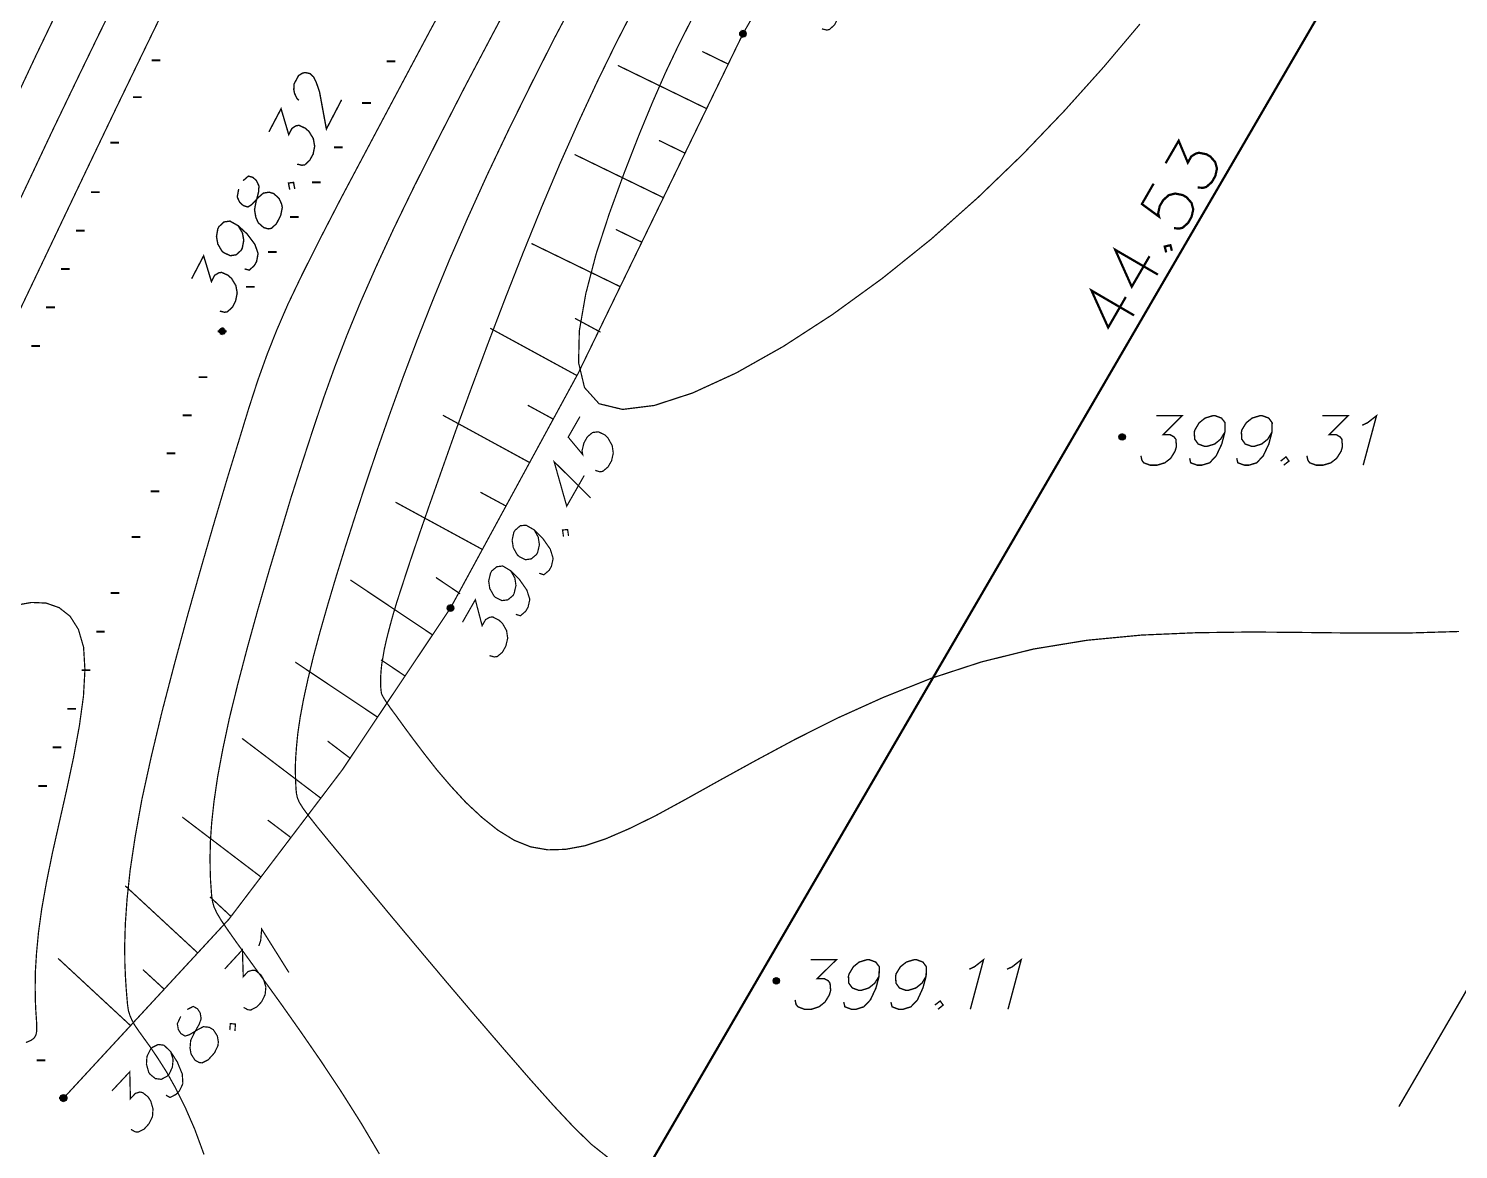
# Model space of a CAD drawing. Extents: x 489 to 720, y 1028 to 1176.
# Drawn here: x 601.07 to 612.65, y 1138.61 to 1147.68 of the extents above; entities that cross this region are included whole.
import ezdxf

# ---------------------------------------------------------------- set-up
doc = ezdxf.new("R2010")
doc.units = 0
doc.header["$MEASUREMENT"] = 0
for name, color, linetype in [('1501-TOPO', 7, 'Continuous'), ('1501-UP', 7, 'Continuous'), ('1506', 7, 'Continuous'), ('1507', 7, 'Continuous'), ('1510-UP', 7, 'Continuous'), ('1511-DOWN', 7, 'Continuous'), ('KAV-BINIAN', 7, 'Continuous'), ('M1602', 7, 'Continuous')]:
    doc.layers.add(name, color=color, linetype=linetype)

msp = doc.modelspace()

# ---------------------------------------------------------------- hatches: boundary and pattern name
at = {"layer": '1501-TOPO', "linetype": 'Continuous', "ltscale": 0.045455}
for points in [[(602.615, 1145.238), (602.662, 1145.215), (602.612, 1145.228)], [(602.662, 1145.215), (602.612, 1145.228), (602.657, 1145.206)], [(602.612, 1145.228), (602.657, 1145.206), (602.613, 1145.218)], [(602.657, 1145.206), (602.613, 1145.218), (602.647, 1145.202)], [(602.613, 1145.218), (602.647, 1145.202), (602.619, 1145.209)], [(602.621, 1145.246), (602.665, 1145.224), (602.615, 1145.238)], [(602.665, 1145.224), (602.615, 1145.238), (602.662, 1145.215)], [(602.63, 1145.252), (602.663, 1145.235), (602.621, 1145.246)], [(602.663, 1145.235), (602.621, 1145.246), (602.665, 1145.224)], [(602.641, 1145.253), (602.658, 1145.244), (602.63, 1145.252)], [(602.658, 1145.244), (602.63, 1145.252), (602.663, 1145.235)], [(602.65, 1145.251), (602.641, 1145.253), (602.658, 1145.244)], [(602.647, 1145.202), (602.619, 1145.209), (602.637, 1145.201)], [(602.619, 1145.209), (602.637, 1145.201), (602.627, 1145.203)], [(609.901, 1144.381), (609.901, 1144.362), (609.899, 1144.371)], [(609.907, 1144.39), (609.907, 1144.353), (609.901, 1144.381)], [(609.907, 1144.353), (609.901, 1144.381), (609.901, 1144.362)], [(609.915, 1144.396), (609.915, 1144.347), (609.907, 1144.39)], [(609.915, 1144.347), (609.907, 1144.39), (609.907, 1144.353)], [(609.925, 1144.398), (609.925, 1144.345), (609.915, 1144.396)], [(609.925, 1144.345), (609.915, 1144.396), (609.915, 1144.347)], [(609.935, 1144.396), (609.935, 1144.347), (609.925, 1144.398)], [(609.935, 1144.347), (609.925, 1144.398), (609.925, 1144.345)], [(609.943, 1144.39), (609.943, 1144.353), (609.935, 1144.396)], [(609.943, 1144.353), (609.935, 1144.396), (609.935, 1144.347)], [(609.95, 1144.381), (609.95, 1144.362), (609.943, 1144.39)], [(609.95, 1144.362), (609.943, 1144.39), (609.943, 1144.353)], [(609.951, 1144.371), (609.95, 1144.381), (609.95, 1144.362)], [(607.101, 1139.98), (607.101, 1139.96), (607.099, 1139.97)], [(607.107, 1139.988), (607.107, 1139.951), (607.101, 1139.98)], [(607.107, 1139.951), (607.101, 1139.98), (607.101, 1139.96)], [(607.115, 1139.994), (607.115, 1139.945), (607.107, 1139.988)], [(607.115, 1139.945), (607.107, 1139.988), (607.107, 1139.951)], [(607.125, 1139.996), (607.125, 1139.943), (607.115, 1139.994)], [(607.125, 1139.943), (607.115, 1139.994), (607.115, 1139.945)], [(607.135, 1139.994), (607.135, 1139.945), (607.125, 1139.996)], [(607.135, 1139.945), (607.125, 1139.996), (607.125, 1139.943)], [(607.143, 1139.988), (607.143, 1139.951), (607.135, 1139.994)], [(607.143, 1139.951), (607.135, 1139.994), (607.135, 1139.945)], [(607.149, 1139.98), (607.149, 1139.96), (607.143, 1139.988)], [(607.149, 1139.96), (607.143, 1139.988), (607.143, 1139.951)], [(607.151, 1139.97), (607.149, 1139.98), (607.149, 1139.96)], [(601.329, 1139.034), (601.329, 1139.013), (601.327, 1139.023)], [(601.335, 1139.041), (601.335, 1139.005), (601.329, 1139.034)], [(601.335, 1139.005), (601.329, 1139.034), (601.329, 1139.013)], [(601.343, 1139.048), (601.343, 1138.999), (601.335, 1139.041)], [(601.343, 1138.999), (601.335, 1139.041), (601.335, 1139.005)], [(601.353, 1139.049), (601.353, 1138.997), (601.343, 1139.048)], [(601.353, 1138.997), (601.343, 1139.048), (601.343, 1138.999)], [(601.363, 1139.048), (601.363, 1138.999), (601.353, 1139.049)], [(601.363, 1138.999), (601.353, 1139.049), (601.353, 1138.997)], [(601.371, 1139.041), (601.371, 1139.005), (601.363, 1139.048)], [(601.371, 1139.005), (601.363, 1139.048), (601.363, 1138.999)], [(601.377, 1139.034), (601.377, 1139.013), (601.371, 1139.041)], [(601.377, 1139.013), (601.371, 1139.041), (601.371, 1139.005)], [(601.379, 1139.023), (601.377, 1139.034), (601.377, 1139.013)]]:
    msp.add_hatch(color=7, dxfattribs=at).paths.add_polyline_path(points, flags=0)
at = {"layer": '1501-UP', "linetype": 'Continuous', "ltscale": 0.045455}
for points in [[(606.829, 1147.636), (606.878, 1147.621), (606.832, 1147.646)], [(606.832, 1147.646), (606.882, 1147.631), (606.838, 1147.654)], [(606.878, 1147.621), (606.832, 1147.646), (606.882, 1147.631)], [(606.838, 1147.654), (606.88, 1147.641), (606.847, 1147.659)], [(606.882, 1147.631), (606.838, 1147.654), (606.88, 1147.641)], [(606.847, 1147.659), (606.876, 1147.651), (606.858, 1147.66)], [(606.88, 1147.641), (606.847, 1147.659), (606.876, 1147.651)], [(606.876, 1147.651), (606.858, 1147.66), (606.868, 1147.656)], [(606.83, 1147.626), (606.872, 1147.613), (606.829, 1147.636)], [(606.872, 1147.613), (606.829, 1147.636), (606.878, 1147.621)], [(606.835, 1147.616), (606.863, 1147.609), (606.83, 1147.626)], [(606.863, 1147.609), (606.83, 1147.626), (606.872, 1147.613)], [(606.843, 1147.61), (606.853, 1147.607), (606.835, 1147.616)], [(606.853, 1147.607), (606.835, 1147.616), (606.863, 1147.609)], [(604.461, 1142.99), (604.51, 1142.973), (604.466, 1143.001)], [(604.462, 1142.98), (604.503, 1142.965), (604.461, 1142.99)], [(604.503, 1142.965), (604.461, 1142.99), (604.51, 1142.973)], [(604.467, 1142.971), (604.494, 1142.961), (604.462, 1142.98)], [(604.494, 1142.961), (604.462, 1142.98), (604.503, 1142.965)], [(604.466, 1143.001), (604.513, 1142.982), (604.472, 1143.009)], [(604.51, 1142.973), (604.466, 1143.001), (604.513, 1142.982)], [(604.474, 1142.964), (604.484, 1142.961), (604.467, 1142.971)], [(604.484, 1142.961), (604.467, 1142.971), (604.494, 1142.961)], [(604.472, 1143.009), (604.513, 1142.994), (604.482, 1143.012)], [(604.513, 1142.982), (604.472, 1143.009), (604.513, 1142.994)], [(604.482, 1143.012), (604.509, 1143.003), (604.492, 1143.013)], [(604.513, 1142.994), (604.482, 1143.012), (604.509, 1143.003)], [(604.509, 1143.003), (604.492, 1143.013), (604.501, 1143.01)], [(601.327, 1139.019), (601.365, 1138.996), (601.328, 1139.029)], [(601.329, 1139.009), (601.354, 1138.993), (601.327, 1139.019)], [(601.354, 1138.993), (601.327, 1139.019), (601.365, 1138.996)], [(601.328, 1139.029), (601.372, 1139.002), (601.334, 1139.037)], [(601.365, 1138.996), (601.328, 1139.029), (601.372, 1139.002)], [(601.335, 1139.001), (601.344, 1138.995), (601.329, 1139.009)], [(601.344, 1138.995), (601.329, 1139.009), (601.354, 1138.993)], [(601.334, 1139.037), (601.378, 1139.011), (601.342, 1139.044)], [(601.372, 1139.002), (601.334, 1139.037), (601.378, 1139.011)], [(601.342, 1139.044), (601.379, 1139.02), (601.352, 1139.046)], [(601.378, 1139.011), (601.342, 1139.044), (601.379, 1139.02)], [(601.379, 1139.02), (601.352, 1139.046), (601.377, 1139.03)], [(601.352, 1139.046), (601.377, 1139.03), (601.362, 1139.044)], [(601.377, 1139.03), (601.362, 1139.044), (601.371, 1139.039)]]:
    msp.add_hatch(color=18, dxfattribs=at).paths.add_polyline_path(points, flags=0)

# ---------------------------------------------------------------- linework, layer by layer
at = {"color": 18, "linetype": 'Continuous', "ltscale": 0.045455, "const_width": 0.01}
for points in [[(607.266, 1147.936), (607.363, 1148.122), (607.426, 1147.913), (607.452, 1147.964), (607.485, 1147.984), (607.508, 1147.987), (607.561, 1147.964), (607.59, 1147.937), (607.624, 1147.88), (607.635, 1147.82), (607.622, 1147.755), (607.596, 1147.705), (607.554, 1147.668), (607.532, 1147.664), (607.494, 1147.674)], [(605.535, 1144.536), (605.44, 1144.37), (605.557, 1144.229), (605.552, 1144.259), (605.567, 1144.322), (605.595, 1144.372), (605.637, 1144.407), (605.684, 1144.413), (605.736, 1144.388), (605.763, 1144.361), (605.796, 1144.302), (605.805, 1144.241), (605.791, 1144.178), (605.762, 1144.128), (605.72, 1144.093), (605.696, 1144.089), (605.659, 1144.101)], [(605.621, 1143.879), (605.326, 1144.171), (605.428, 1143.811), (605.57, 1144.06)], [(605.165, 1143.619), (605.197, 1143.561), (605.207, 1143.499), (605.192, 1143.436), (605.183, 1143.42), (605.14, 1143.384), (605.093, 1143.378), (605.042, 1143.404), (605.027, 1143.418), (604.995, 1143.476), (604.986, 1143.537), (605, 1143.601), (605.01, 1143.616), (605.052, 1143.653), (605.099, 1143.657), (605.165, 1143.619), (605.235, 1143.549), (605.295, 1143.463), (605.318, 1143.388), (605.304, 1143.324), (605.285, 1143.291), (605.243, 1143.256), (605.205, 1143.268)], [(605.402, 1143.564), (605.394, 1143.618), (605.435, 1143.622), (605.443, 1143.569)], [(604.975, 1143.288), (605.008, 1143.229), (605.017, 1143.169), (605.002, 1143.105), (604.993, 1143.088), (604.951, 1143.053), (604.904, 1143.047), (604.852, 1143.072), (604.838, 1143.086), (604.805, 1143.145), (604.796, 1143.205), (604.811, 1143.269), (604.82, 1143.286), (604.862, 1143.321), (604.91, 1143.327), (604.975, 1143.288), (605.045, 1143.218), (605.105, 1143.132), (605.129, 1143.057), (605.115, 1142.994), (605.096, 1142.961), (605.053, 1142.924), (605.016, 1142.936)], [(604.584, 1142.872), (604.688, 1143.054), (604.743, 1142.844), (604.771, 1142.893), (604.804, 1142.912), (604.828, 1142.915), (604.879, 1142.889), (604.908, 1142.862), (604.941, 1142.804), (604.95, 1142.743), (604.935, 1142.679), (604.907, 1142.629), (604.865, 1142.594), (604.841, 1142.591), (604.803, 1142.602)], [(602.935, 1140.252), (602.95, 1140.297), (602.958, 1140.389), (603.178, 1140.038)], [(602.659, 1140.066), (602.802, 1140.221), (602.809, 1140.003), (602.847, 1140.045), (602.884, 1140.056), (602.907, 1140.054), (602.952, 1140.018), (602.972, 1139.985), (602.992, 1139.92), (602.986, 1139.859), (602.958, 1139.801), (602.919, 1139.759), (602.87, 1139.734), (602.846, 1139.736), (602.812, 1139.755)], [(602.303, 1139.682), (602.275, 1139.623), (602.283, 1139.576), (602.304, 1139.543), (602.338, 1139.523), (602.375, 1139.535), (602.437, 1139.573), (602.486, 1139.599), (602.534, 1139.594), (602.567, 1139.574), (602.599, 1139.524), (602.607, 1139.477), (602.604, 1139.446), (602.576, 1139.387), (602.525, 1139.331), (602.475, 1139.306), (602.452, 1139.309), (602.418, 1139.328), (602.386, 1139.378), (602.378, 1139.426), (602.383, 1139.487), (602.411, 1139.546), (602.452, 1139.619), (602.468, 1139.663), (602.46, 1139.711), (602.438, 1139.744), (602.404, 1139.763), (602.355, 1139.738)], [(602.7, 1139.571), (602.704, 1139.624), (602.745, 1139.62), (602.742, 1139.565)], [(602.221, 1139.397), (602.241, 1139.334), (602.235, 1139.272), (602.208, 1139.213), (602.194, 1139.199), (602.145, 1139.173), (602.097, 1139.179), (602.053, 1139.215), (602.043, 1139.231), (602.025, 1139.296), (602.029, 1139.357), (602.058, 1139.416), (602.07, 1139.43), (602.12, 1139.455), (602.167, 1139.449), (602.221, 1139.397), (602.275, 1139.313), (602.315, 1139.216), (602.32, 1139.138), (602.292, 1139.079), (602.266, 1139.052), (602.216, 1139.026), (602.183, 1139.045)], [(601.746, 1139.08), (601.89, 1139.234), (601.895, 1139.016), (601.935, 1139.059), (601.971, 1139.07), (601.994, 1139.066), (602.038, 1139.031), (602.06, 1138.997), (602.078, 1138.934), (602.074, 1138.872), (602.045, 1138.813), (602.007, 1138.771), (601.958, 1138.746), (601.934, 1138.748), (601.9, 1138.768)]]:
    msp.add_lwpolyline(points, dxfattribs=at)
at = {"color": 250, "linetype": 'Continuous', "ltscale": 0.045455, "const_width": 0.0112}
for points in [[(603.259, 1147.095), (603.244, 1147.109), (603.224, 1147.152), (603.218, 1147.182), (603.221, 1147.229), (603.257, 1147.296), (603.29, 1147.316), (603.312, 1147.32), (603.351, 1147.311), (603.379, 1147.284), (603.4, 1147.24), (603.426, 1147.166), (603.482, 1146.863), (603.605, 1147.099)], [(603.017, 1146.841), (603.115, 1147.027), (603.177, 1146.818), (603.204, 1146.869), (603.236, 1146.889), (603.26, 1146.893), (603.312, 1146.869), (603.341, 1146.843), (603.376, 1146.786), (603.387, 1146.724), (603.375, 1146.661), (603.347, 1146.61), (603.307, 1146.573), (603.284, 1146.57), (603.245, 1146.579)], [(602.772, 1146.377), (602.76, 1146.313), (602.78, 1146.27), (602.81, 1146.243), (602.847, 1146.232), (602.879, 1146.253), (602.929, 1146.307), (602.971, 1146.344), (603.018, 1146.352), (603.055, 1146.341), (603.099, 1146.301), (603.119, 1146.257), (603.125, 1146.227), (603.112, 1146.163), (603.077, 1146.096), (603.036, 1146.059), (603.012, 1146.055), (602.975, 1146.065), (602.93, 1146.105), (602.911, 1146.148), (602.9, 1146.21), (602.912, 1146.273), (602.933, 1146.354), (602.936, 1146.402), (602.916, 1146.445), (602.887, 1146.472), (602.85, 1146.482), (602.808, 1146.445)], [(603.185, 1146.372), (603.175, 1146.426), (603.216, 1146.431), (603.226, 1146.378)], [(602.767, 1146.081), (602.802, 1146.023), (602.813, 1145.963), (602.801, 1145.899), (602.792, 1145.882), (602.751, 1145.845), (602.704, 1145.838), (602.652, 1145.862), (602.637, 1145.874), (602.603, 1145.932), (602.592, 1145.993), (602.603, 1146.056), (602.612, 1146.073), (602.653, 1146.111), (602.701, 1146.118), (602.767, 1146.081), (602.84, 1146.014), (602.903, 1145.93), (602.929, 1145.856), (602.917, 1145.791), (602.899, 1145.759), (602.858, 1145.721), (602.82, 1145.731)], [(602.391, 1145.652), (602.488, 1145.837), (602.551, 1145.629), (602.577, 1145.679), (602.61, 1145.699), (602.633, 1145.703), (602.685, 1145.68), (602.715, 1145.653), (602.749, 1145.596), (602.76, 1145.536), (602.747, 1145.471), (602.721, 1145.421), (602.68, 1145.384), (602.657, 1145.38), (602.619, 1145.39)], [(610.202, 1144.543), (610.411, 1144.543), (610.257, 1144.39), (610.313, 1144.39), (610.346, 1144.371), (610.36, 1144.353), (610.365, 1144.295), (610.354, 1144.257), (610.319, 1144.199), (610.271, 1144.162), (610.209, 1144.143), (610.152, 1144.143), (610.1, 1144.162), (610.086, 1144.181), (610.077, 1144.219)], [(610.757, 1144.41), (610.722, 1144.353), (610.675, 1144.314), (610.612, 1144.295), (610.593, 1144.295), (610.541, 1144.314), (610.513, 1144.353), (610.509, 1144.41), (610.515, 1144.429), (610.549, 1144.486), (610.597, 1144.524), (610.659, 1144.543), (610.678, 1144.543), (610.73, 1144.524), (610.759, 1144.486), (610.757, 1144.41), (610.732, 1144.314), (610.687, 1144.219), (610.634, 1144.162), (610.571, 1144.143), (610.533, 1144.143), (610.48, 1144.162), (610.472, 1144.199)], [(611.138, 1144.41), (611.104, 1144.353), (611.055, 1144.314), (610.993, 1144.295), (610.975, 1144.295), (610.922, 1144.314), (610.894, 1144.353), (610.891, 1144.41), (610.895, 1144.429), (610.93, 1144.486), (610.978, 1144.524), (611.041, 1144.543), (611.06, 1144.543), (611.112, 1144.524), (611.14, 1144.486), (611.138, 1144.41), (611.113, 1144.314), (611.068, 1144.219), (611.015, 1144.162), (610.952, 1144.143), (610.915, 1144.143), (610.862, 1144.162), (610.853, 1144.199)], [(611.546, 1144.543), (611.755, 1144.543), (611.601, 1144.39), (611.658, 1144.39), (611.691, 1144.371), (611.704, 1144.353), (611.709, 1144.295), (611.699, 1144.257), (611.663, 1144.199), (611.616, 1144.162), (611.553, 1144.143), (611.496, 1144.143), (611.444, 1144.162), (611.43, 1144.181), (611.421, 1144.219)], [(611.869, 1144.466), (611.912, 1144.486), (611.985, 1144.543), (611.877, 1144.143)], [(611.209, 1144.176), (611.252, 1144.21), (611.276, 1144.176), (611.234, 1144.143)], [(607.402, 1140.141), (607.611, 1140.141), (607.457, 1139.988), (607.513, 1139.988), (607.546, 1139.97), (607.56, 1139.951), (607.565, 1139.893), (607.554, 1139.855), (607.519, 1139.798), (607.471, 1139.76), (607.409, 1139.74), (607.352, 1139.74), (607.3, 1139.76), (607.285, 1139.779), (607.277, 1139.816)], [(607.957, 1140.007), (607.922, 1139.951), (607.874, 1139.912), (607.812, 1139.893), (607.793, 1139.893), (607.741, 1139.912), (607.712, 1139.951), (607.709, 1140.007), (607.715, 1140.027), (607.749, 1140.084), (607.796, 1140.122), (607.859, 1140.141), (607.878, 1140.141), (607.93, 1140.122), (607.959, 1140.084), (607.957, 1140.007), (607.932, 1139.912), (607.887, 1139.816), (607.834, 1139.76), (607.771, 1139.74), (607.733, 1139.74), (607.68, 1139.76), (607.671, 1139.798)], [(608.338, 1140.007), (608.304, 1139.951), (608.255, 1139.912), (608.193, 1139.893), (608.174, 1139.893), (608.122, 1139.912), (608.094, 1139.951), (608.091, 1140.007), (608.095, 1140.027), (608.13, 1140.084), (608.178, 1140.122), (608.241, 1140.141), (608.26, 1140.141), (608.312, 1140.122), (608.34, 1140.084), (608.338, 1140.007), (608.312, 1139.912), (608.268, 1139.816), (608.215, 1139.76), (608.152, 1139.74), (608.115, 1139.74), (608.062, 1139.76), (608.053, 1139.798)], [(608.687, 1140.064), (608.73, 1140.084), (608.803, 1140.141), (608.696, 1139.74)], [(608.993, 1140.064), (609.036, 1140.084), (609.108, 1140.141), (609.001, 1139.74)], [(608.409, 1139.774), (608.452, 1139.807), (608.476, 1139.774), (608.434, 1139.74)]]:
    msp.add_lwpolyline(points, dxfattribs=at)
at = {"color": 214, "linetype": 'Continuous', "ltscale": 0.045455, "const_width": 0.0182}
for points in [[(610.277, 1146.586), (610.383, 1146.768), (610.457, 1146.591), (610.485, 1146.641), (610.521, 1146.664), (610.547, 1146.671), (610.607, 1146.659), (610.64, 1146.64), (610.679, 1146.595), (610.693, 1146.543), (610.68, 1146.484), (610.652, 1146.434), (610.607, 1146.394), (610.58, 1146.387), (610.537, 1146.39)], [(610.18, 1146.421), (610.085, 1146.256), (610.224, 1146.154), (610.217, 1146.18), (610.229, 1146.239), (610.258, 1146.288), (610.303, 1146.328), (610.355, 1146.341), (610.415, 1146.329), (610.447, 1146.311), (610.487, 1146.265), (610.501, 1146.213), (610.488, 1146.154), (610.46, 1146.104), (610.415, 1146.064), (610.388, 1146.057), (610.345, 1146.061)], [(610.282, 1145.865), (610.27, 1145.912), (610.316, 1145.923), (610.328, 1145.878)], [(610.215, 1145.685), (609.869, 1145.886), (610.003, 1145.587), (610.147, 1145.834)], [(610.022, 1145.355), (609.677, 1145.556), (609.812, 1145.257), (609.955, 1145.504)]]:
    msp.add_lwpolyline(points, dxfattribs=at)
at = {"layer": '1501-TOPO', "color": 7, "linetype": 'Continuous', "ltscale": 0.045455, "const_width": 0.0112}
for points in [[(602.613, 1145.227), (602.663, 1145.227)], [(609.9, 1144.371), (609.95, 1144.371)], [(607.1, 1139.97), (607.15, 1139.97)], [(601.328, 1139.023), (601.378, 1139.023)]]:
    msp.add_lwpolyline(points, dxfattribs=at)
at = {"layer": '1501-TOPO', "color": 7, "linetype": 'Continuous', "ltscale": 0.045455}
for points in [[(602.615, 1145.238), (602.662, 1145.215), (602.612, 1145.228)], [(602.662, 1145.215), (602.612, 1145.228), (602.657, 1145.206)], [(602.612, 1145.228), (602.657, 1145.206), (602.613, 1145.218)], [(602.657, 1145.206), (602.613, 1145.218), (602.647, 1145.202)], [(602.613, 1145.218), (602.647, 1145.202), (602.619, 1145.209)], [(602.621, 1145.246), (602.665, 1145.224), (602.615, 1145.238)], [(602.665, 1145.224), (602.615, 1145.238), (602.662, 1145.215)], [(602.63, 1145.252), (602.663, 1145.235), (602.621, 1145.246)], [(602.663, 1145.235), (602.621, 1145.246), (602.665, 1145.224)], [(602.641, 1145.253), (602.658, 1145.244), (602.63, 1145.252)], [(602.658, 1145.244), (602.63, 1145.252), (602.663, 1145.235)], [(602.65, 1145.251), (602.641, 1145.253), (602.658, 1145.244)], [(602.647, 1145.202), (602.619, 1145.209), (602.637, 1145.201)], [(602.619, 1145.209), (602.637, 1145.201), (602.627, 1145.203)], [(609.901, 1144.381), (609.901, 1144.362), (609.899, 1144.371)], [(609.907, 1144.39), (609.907, 1144.353), (609.901, 1144.381)], [(609.907, 1144.353), (609.901, 1144.381), (609.901, 1144.362)], [(609.915, 1144.396), (609.915, 1144.347), (609.907, 1144.39)], [(609.915, 1144.347), (609.907, 1144.39), (609.907, 1144.353)], [(609.925, 1144.398), (609.925, 1144.345), (609.915, 1144.396)], [(609.925, 1144.345), (609.915, 1144.396), (609.915, 1144.347)], [(609.935, 1144.396), (609.935, 1144.347), (609.925, 1144.398)], [(609.935, 1144.347), (609.925, 1144.398), (609.925, 1144.345)], [(609.943, 1144.39), (609.943, 1144.353), (609.935, 1144.396)], [(609.943, 1144.353), (609.935, 1144.396), (609.935, 1144.347)], [(609.95, 1144.381), (609.95, 1144.362), (609.943, 1144.39)], [(609.95, 1144.362), (609.943, 1144.39), (609.943, 1144.353)], [(609.951, 1144.371), (609.95, 1144.381), (609.95, 1144.362)], [(607.101, 1139.98), (607.101, 1139.96), (607.099, 1139.97)], [(607.107, 1139.988), (607.107, 1139.951), (607.101, 1139.98)], [(607.107, 1139.951), (607.101, 1139.98), (607.101, 1139.96)], [(607.115, 1139.994), (607.115, 1139.945), (607.107, 1139.988)], [(607.115, 1139.945), (607.107, 1139.988), (607.107, 1139.951)], [(607.125, 1139.996), (607.125, 1139.943), (607.115, 1139.994)], [(607.125, 1139.943), (607.115, 1139.994), (607.115, 1139.945)], [(607.135, 1139.994), (607.135, 1139.945), (607.125, 1139.996)], [(607.135, 1139.945), (607.125, 1139.996), (607.125, 1139.943)], [(607.143, 1139.988), (607.143, 1139.951), (607.135, 1139.994)], [(607.143, 1139.951), (607.135, 1139.994), (607.135, 1139.945)], [(607.149, 1139.98), (607.149, 1139.96), (607.143, 1139.988)], [(607.149, 1139.96), (607.143, 1139.988), (607.143, 1139.951)], [(607.151, 1139.97), (607.149, 1139.98), (607.149, 1139.96)], [(601.329, 1139.034), (601.329, 1139.013), (601.327, 1139.023)], [(601.335, 1139.041), (601.335, 1139.005), (601.329, 1139.034)], [(601.335, 1139.005), (601.329, 1139.034), (601.329, 1139.013)], [(601.343, 1139.048), (601.343, 1138.999), (601.335, 1139.041)], [(601.343, 1138.999), (601.335, 1139.041), (601.335, 1139.005)], [(601.353, 1139.049), (601.353, 1138.997), (601.343, 1139.048)], [(601.353, 1138.997), (601.343, 1139.048), (601.343, 1138.999)], [(601.363, 1139.048), (601.363, 1138.999), (601.353, 1139.049)], [(601.363, 1138.999), (601.353, 1139.049), (601.353, 1138.997)], [(601.371, 1139.041), (601.371, 1139.005), (601.363, 1139.048)], [(601.371, 1139.005), (601.363, 1139.048), (601.363, 1138.999)], [(601.377, 1139.034), (601.377, 1139.013), (601.371, 1139.041)], [(601.377, 1139.013), (601.371, 1139.041), (601.371, 1139.005)], [(601.379, 1139.023), (601.377, 1139.034), (601.377, 1139.013)]]:
    msp.add_lwpolyline(points, dxfattribs=at)
for centre in [(609.925, 1144.371), (607.125, 1139.97), (601.353, 1139.023)]:
    msp.add_circle(centre, 0.0261, dxfattribs=at)
msp.add_arc((602.638, 1145.227), 0.0261, 154.1162, 154.1162, dxfattribs=at)
at = {"layer": '1501-UP', "color": 18, "linetype": 'Continuous', "ltscale": 0.045455}
for points in [[(606.829, 1147.636), (606.878, 1147.621), (606.832, 1147.646)], [(606.832, 1147.646), (606.882, 1147.631), (606.838, 1147.654)], [(606.878, 1147.621), (606.832, 1147.646), (606.882, 1147.631)], [(606.838, 1147.654), (606.88, 1147.641), (606.847, 1147.659)], [(606.882, 1147.631), (606.838, 1147.654), (606.88, 1147.641)], [(606.847, 1147.659), (606.876, 1147.651), (606.858, 1147.66)], [(606.88, 1147.641), (606.847, 1147.659), (606.876, 1147.651)], [(606.876, 1147.651), (606.858, 1147.66), (606.868, 1147.656)], [(606.83, 1147.626), (606.872, 1147.613), (606.829, 1147.636)], [(606.872, 1147.613), (606.829, 1147.636), (606.878, 1147.621)], [(606.835, 1147.616), (606.863, 1147.609), (606.83, 1147.626)], [(606.863, 1147.609), (606.83, 1147.626), (606.872, 1147.613)], [(606.843, 1147.61), (606.853, 1147.607), (606.835, 1147.616)], [(606.853, 1147.607), (606.835, 1147.616), (606.863, 1147.609)], [(604.461, 1142.99), (604.51, 1142.973), (604.466, 1143.001)], [(604.462, 1142.98), (604.503, 1142.965), (604.461, 1142.99)], [(604.503, 1142.965), (604.461, 1142.99), (604.51, 1142.973)], [(604.467, 1142.971), (604.494, 1142.961), (604.462, 1142.98)], [(604.494, 1142.961), (604.462, 1142.98), (604.503, 1142.965)], [(604.466, 1143.001), (604.513, 1142.982), (604.472, 1143.009)], [(604.51, 1142.973), (604.466, 1143.001), (604.513, 1142.982)], [(604.474, 1142.964), (604.484, 1142.961), (604.467, 1142.971)], [(604.484, 1142.961), (604.467, 1142.971), (604.494, 1142.961)], [(604.472, 1143.009), (604.513, 1142.994), (604.482, 1143.012)], [(604.513, 1142.982), (604.472, 1143.009), (604.513, 1142.994)], [(604.482, 1143.012), (604.509, 1143.003), (604.492, 1143.013)], [(604.513, 1142.994), (604.482, 1143.012), (604.509, 1143.003)], [(604.509, 1143.003), (604.492, 1143.013), (604.501, 1143.01)], [(601.327, 1139.019), (601.365, 1138.996), (601.328, 1139.029)], [(601.329, 1139.009), (601.354, 1138.993), (601.327, 1139.019)], [(601.354, 1138.993), (601.327, 1139.019), (601.365, 1138.996)], [(601.328, 1139.029), (601.372, 1139.002), (601.334, 1139.037)], [(601.365, 1138.996), (601.328, 1139.029), (601.372, 1139.002)], [(601.335, 1139.001), (601.344, 1138.995), (601.329, 1139.009)], [(601.344, 1138.995), (601.329, 1139.009), (601.354, 1138.993)], [(601.334, 1139.037), (601.378, 1139.011), (601.342, 1139.044)], [(601.372, 1139.002), (601.334, 1139.037), (601.378, 1139.011)], [(601.342, 1139.044), (601.379, 1139.02), (601.352, 1139.046)], [(601.378, 1139.011), (601.342, 1139.044), (601.379, 1139.02)], [(601.379, 1139.02), (601.352, 1139.046), (601.377, 1139.03)], [(601.352, 1139.046), (601.377, 1139.03), (601.362, 1139.044)], [(601.377, 1139.03), (601.362, 1139.044), (601.371, 1139.039)]]:
    msp.add_lwpolyline(points, dxfattribs=at)
at = {"layer": '1501-UP', "color": 18, "linetype": 'Continuous', "ltscale": 0.045455, "const_width": 0.01}
for points in [[(606.834, 1147.634), (606.878, 1147.634)], [(604.466, 1142.987), (604.51, 1142.987)], [(601.332, 1139.02), (601.376, 1139.02)]]:
    msp.add_lwpolyline(points, dxfattribs=at)
at = {"layer": '1501-UP', "color": 18, "linetype": 'Continuous', "ltscale": 0.045455}
for centre in [(606.855, 1147.634), (604.487, 1142.987), (601.353, 1139.02)]:
    msp.add_circle(centre, 0.0261, dxfattribs=at)
at = {"layer": '1506', "color": 13, "linetype": 'Continuous', "ltscale": 0.045455, "const_width": 0.01}
for points in [[(604.596, 1148.166), (604.322, 1147.66), (604.059, 1147.166), (603.815, 1146.707), (603.6, 1146.302), (603.425, 1145.963), (603.284, 1145.682), (603.17, 1145.444), (603.078, 1145.231), (602.999, 1145.031), (602.926, 1144.827), (602.853, 1144.602), (602.774, 1144.343), (602.68, 1144.038), (602.578, 1143.694), (602.47, 1143.322), (602.36, 1142.934), (602.253, 1142.539), (602.152, 1142.152), (602.063, 1141.78), (601.988, 1141.438), (601.933, 1141.132), (601.893, 1140.865), (601.868, 1140.632), (601.854, 1140.431), (601.849, 1140.261), (601.85, 1140.119), (601.855, 1140.002), (601.861, 1139.907), (601.867, 1139.834), (601.872, 1139.776), (601.879, 1139.729), (601.891, 1139.69), (601.907, 1139.653), (601.929, 1139.613), (601.961, 1139.566), (602.002, 1139.509), (602.055, 1139.436), (602.117, 1139.344), (602.187, 1139.234), (602.261, 1139.102), (602.338, 1138.948), (602.416, 1138.769), (602.491, 1138.565)], [(600.912, 1146.104), (601.083, 1146.466), (601.263, 1146.848), (601.452, 1147.241), (601.644, 1147.637), (601.837, 1148.026)], [(605.072, 1148.089), (604.835, 1147.644), (604.604, 1147.206), (604.39, 1146.789), (604.195, 1146.403), (604.027, 1146.057), (603.883, 1145.745), (603.758, 1145.461), (603.649, 1145.196), (603.551, 1144.941), (603.461, 1144.691), (603.375, 1144.436), (603.288, 1144.169), (603.197, 1143.885), (603.107, 1143.585), (603.015, 1143.278), (602.926, 1142.97), (602.842, 1142.666), (602.765, 1142.373), (602.697, 1142.097), (602.643, 1141.844), (602.601, 1141.619), (602.572, 1141.421), (602.553, 1141.248), (602.543, 1141.101), (602.54, 1140.974), (602.541, 1140.87), (602.544, 1140.782), (602.549, 1140.713), (602.553, 1140.659), (602.56, 1140.612), (602.572, 1140.568), (602.595, 1140.519), (602.63, 1140.46), (602.683, 1140.382), (602.755, 1140.28), (602.851, 1140.148), (602.972, 1139.981), (603.116, 1139.782), (603.272, 1139.561), (603.437, 1139.322), (603.603, 1139.072), (603.763, 1138.819), (603.911, 1138.569)], [(600.98, 1145.357), (601.157, 1145.728), (601.353, 1146.14), (601.563, 1146.58), (601.779, 1147.031), (601.995, 1147.477), (602.202, 1147.903)], [(605.986, 1147.866), (605.827, 1147.557), (605.674, 1147.244), (605.524, 1146.921), (605.374, 1146.584), (605.224, 1146.229), (605.075, 1145.862), (604.929, 1145.49), (604.788, 1145.121), (604.654, 1144.762), (604.529, 1144.421), (604.417, 1144.105), (604.317, 1143.822), (604.232, 1143.577), (604.161, 1143.368), (604.103, 1143.191), (604.055, 1143.044), (604.018, 1142.92), (603.99, 1142.816), (603.968, 1142.729), (603.951, 1142.654), (603.94, 1142.589), (603.93, 1142.531), (603.925, 1142.481), (603.922, 1142.438), (603.921, 1142.402), (603.921, 1142.371), (603.922, 1142.346), (603.924, 1142.326), (603.926, 1142.31), (603.928, 1142.295), (603.936, 1142.277), (603.95, 1142.253), (603.971, 1142.22), (604.003, 1142.174), (604.049, 1142.112), (604.108, 1142.03), (604.184, 1141.927), (604.275, 1141.807), (604.377, 1141.677), (604.491, 1141.544), (604.612, 1141.413), (604.741, 1141.293), (604.871, 1141.189), (605.004, 1141.107), (605.137, 1141.054), (605.275, 1141.03), (605.418, 1141.034), (605.574, 1141.063), (605.743, 1141.119), (605.933, 1141.201), (606.145, 1141.305), (606.384, 1141.435), (606.653, 1141.585), (606.951, 1141.749), (607.275, 1141.923), (607.622, 1142.097), (607.992, 1142.264), (608.382, 1142.419), (608.787, 1142.551), (609.208, 1142.655), (609.641, 1142.726), (610.082, 1142.768), (610.526, 1142.787), (610.97, 1142.793), (611.409, 1142.789), (611.838, 1142.784), (612.254, 1142.785), (612.653, 1142.797)], [(606.45, 1147.771), (606.336, 1147.547), (606.228, 1147.32), (606.122, 1147.078), (606.011, 1146.81), (605.893, 1146.507), (605.774, 1146.182), (605.666, 1145.852), (605.582, 1145.529), (605.53, 1145.23), (605.524, 1144.972), (605.572, 1144.771), (605.69, 1144.64), (605.88, 1144.594), (606.137, 1144.626), (606.447, 1144.727), (606.8, 1144.889), (607.182, 1145.104), (607.58, 1145.362), (607.984, 1145.655), (608.38, 1145.973), (608.759, 1146.31), (609.118, 1146.656), (609.457, 1147.01), (609.774, 1147.363), (610.069, 1147.712)], [(600.971, 1143.01), (601.095, 1143.032), (601.212, 1143.027), (601.318, 1142.99), (601.407, 1142.92), (601.474, 1142.814), (601.516, 1142.67), (601.527, 1142.487), (601.515, 1142.273), (601.482, 1142.034), (601.435, 1141.779), (601.379, 1141.516), (601.32, 1141.255), (601.263, 1141.002), (601.215, 1140.765), (601.177, 1140.552), (601.151, 1140.363), (601.135, 1140.196), (601.126, 1140.051), (601.124, 1139.926), (601.125, 1139.82), (601.129, 1139.732), (601.134, 1139.661), (601.137, 1139.606), (601.137, 1139.564), (601.13, 1139.532), (601.116, 1139.507), (601.09, 1139.488), (601.049, 1139.471)]]:
    msp.add_lwpolyline(points, dxfattribs=at)
at = {"layer": '1507', "color": 18, "linetype": 'Continuous', "ltscale": 0.045455, "const_width": 0.01}
for points in [[(605.529, 1147.978), (605.33, 1147.601), (605.14, 1147.226), (604.957, 1146.855), (604.785, 1146.494), (604.626, 1146.143), (604.478, 1145.804), (604.343, 1145.476), (604.218, 1145.159), (604.102, 1144.852), (603.995, 1144.556), (603.895, 1144.271), (603.802, 1143.996), (603.715, 1143.73), (603.634, 1143.477), (603.559, 1143.235), (603.491, 1143.006), (603.43, 1142.793), (603.377, 1142.595), (603.333, 1142.413), (603.297, 1142.249), (603.27, 1142.104), (603.251, 1141.976), (603.24, 1141.865), (603.233, 1141.77), (603.23, 1141.688), (603.232, 1141.62), (603.234, 1141.564), (603.236, 1141.52), (603.24, 1141.484), (603.247, 1141.451), (603.263, 1141.414), (603.293, 1141.366), (603.341, 1141.301), (603.412, 1141.211), (603.512, 1141.089), (603.644, 1140.93), (603.812, 1140.728), (604.009, 1140.491), (604.226, 1140.232), (604.455, 1139.96), (604.688, 1139.686), (604.916, 1139.421), (605.129, 1139.176), (605.321, 1138.961), (605.485, 1138.786), (605.63, 1138.645), (605.77, 1138.534)], [(599.084, 1142.698), (599.268, 1143.189), (599.465, 1143.689), (599.671, 1144.193), (599.884, 1144.696), (600.1, 1145.194), (600.317, 1145.682), (600.53, 1146.156), (600.738, 1146.612), (600.937, 1147.045), (601.129, 1147.455), (601.316, 1147.844)]]:
    msp.add_lwpolyline(points, dxfattribs=at)
at = {"layer": '1510-UP', "color": 18, "linetype": 'Continuous', "ltscale": 0.045455, "const_width": 0.01}
for points in [[(601.353, 1139.02), (602.693, 1140.469), (603.612, 1141.679), (604.487, 1142.987), (605.521, 1144.887), (606.855, 1147.634), (608.405, 1150.334), (610.565, 1153.48), (611.94, 1155.635), (612.821, 1157.019), (613.703, 1158.068), (614.616, 1158.861), (616.192, 1160.17), (617.783, 1161.395)], [(606.525, 1147.491), (606.736, 1147.388)], [(605.841, 1147.378), (606.561, 1147.028)], [(606.175, 1146.771), (606.386, 1146.668)], [(605.492, 1146.657), (606.212, 1146.307)], [(605.825, 1146.051), (606.037, 1145.947)], [(605.142, 1145.937), (605.862, 1145.587)], [(605.495, 1145.331), (605.702, 1145.219)], [(604.808, 1145.251), (605.511, 1144.868)], [(604.425, 1144.547), (605.128, 1144.164)], [(605.112, 1144.628), (605.32, 1144.515)], [(604.042, 1143.843), (604.745, 1143.461)], [(604.729, 1143.924), (604.937, 1143.812)], [(603.676, 1143.214), (604.342, 1142.769)], [(604.369, 1143.234), (604.565, 1143.102)], [(603.23, 1142.549), (603.896, 1142.104)], [(603.924, 1142.568), (604.119, 1142.437)], [(602.799, 1141.932), (603.437, 1141.448)], [(603.492, 1141.91), (603.679, 1141.768)], [(602.315, 1141.295), (602.953, 1140.81)], [(603.007, 1141.271), (603.195, 1141.129)], [(601.853, 1140.739), (602.441, 1140.195)], [(602.54, 1140.649), (602.712, 1140.489)], [(601.309, 1140.152), (601.897, 1139.607)], [(601.996, 1140.061), (602.169, 1139.902)]]:
    msp.add_lwpolyline(points, dxfattribs=at)
at = {"layer": '1511-DOWN', "color": 7, "linetype": 'Continuous', "ltscale": 0.045455, "const_width": 0.0158}
for points in [[(602.067, 1147.42), (602.137, 1147.42)], [(603.97, 1147.41), (604.041, 1147.41)], [(601.917, 1147.121), (601.987, 1147.121)], [(603.771, 1147.074), (603.842, 1147.074)], [(601.732, 1146.752), (601.802, 1146.752)], [(603.544, 1146.715), (603.615, 1146.715)], [(603.366, 1146.432), (603.436, 1146.432)], [(601.576, 1146.352), (601.646, 1146.352)], [(603.187, 1146.151), (603.258, 1146.151)], [(601.455, 1146.04), (601.526, 1146.04)], [(603.009, 1145.869), (603.079, 1145.869)], [(601.334, 1145.73), (601.404, 1145.73)], [(602.83, 1145.586), (602.901, 1145.586)], [(601.213, 1145.419), (601.284, 1145.419)], [(602.603, 1145.227), (602.674, 1145.227)], [(601.092, 1145.107), (601.162, 1145.107)], [(602.447, 1144.855), (602.518, 1144.855)], [(602.319, 1144.547), (602.39, 1144.547)], [(602.19, 1144.239), (602.26, 1144.239)], [(602.06, 1143.931), (602.13, 1143.931)], [(601.904, 1143.561), (601.975, 1143.561)], [(601.735, 1143.109), (601.805, 1143.109)], [(601.618, 1142.796), (601.688, 1142.796)], [(601.501, 1142.484), (601.571, 1142.484)], [(601.384, 1142.171), (601.454, 1142.171)], [(601.267, 1141.859), (601.337, 1141.859)], [(601.149, 1141.546), (601.219, 1141.546)], [(601.136, 1139.327), (601.207, 1139.327)], [(601.318, 1139.023), (601.388, 1139.023)]]:
    msp.add_lwpolyline(points, dxfattribs=at)
at = {"layer": 'KAV-BINIAN', "color": 1, "linetype": 'Continuous', "ltscale": 0.045455, "const_width": 0.0118}
msp.add_lwpolyline([(612.733, 1139.926), (612.166, 1138.952)], dxfattribs=at)
at = {"layer": 'M1602', "color": 214, "linetype": 'Continuous', "ltscale": 0.045455, "const_width": 0.0182}
msp.add_lwpolyline([(618.92, 1160.501), (601.677, 1130.887)], dxfattribs=at)

doc.saveas('drawing.dxf')
